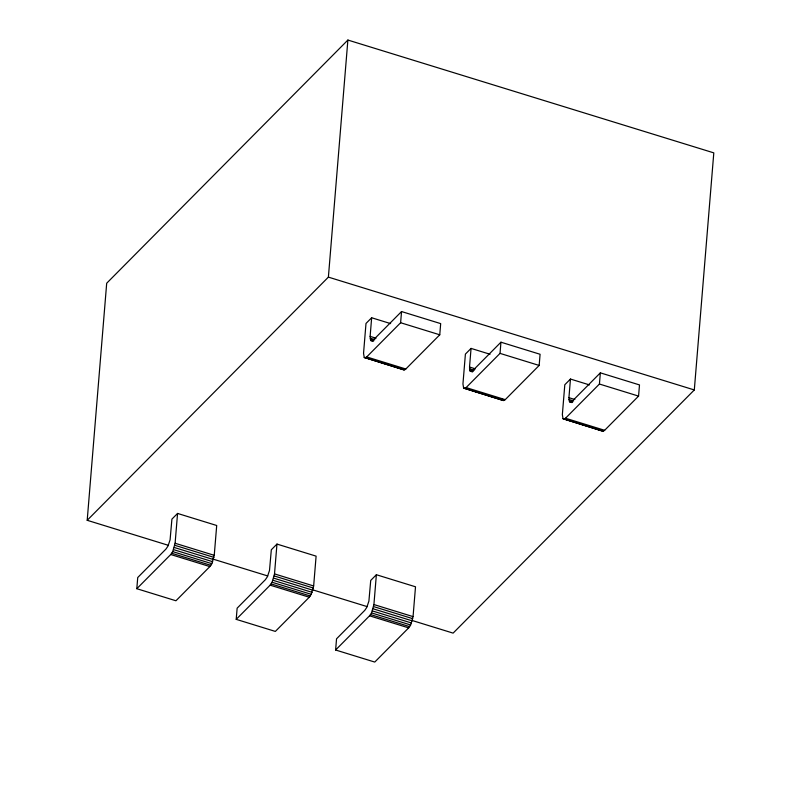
<?xml version="1.0" encoding="UTF-8"?>
<svg xmlns="http://www.w3.org/2000/svg" width="801" height="801" viewBox="0 0 801 801"><rect width="100%" height="100%" fill="white"/><g stroke="black" fill="none" stroke-linecap="round" stroke-linejoin="round"><path stroke-width="1.2" d="M371.654 317.757L365.997 323.454L363.544 353.271L364.215 357.436L404.034 369.902L405.837 369.001L439.759 334.798L440.68 323.614L401.541 311.549L373.276 340.045L372.325 340.775L370.793 340.555L370.122 336.39L371.654 317.757L390.628 323.604M471.058 348.405L465.401 354.102L462.948 383.929L463.619 388.084L503.439 400.55L505.241 399.649L539.163 365.446L540.084 354.272L500.945 342.197L472.68 370.703L471.729 371.424L470.197 371.203L469.526 367.038L471.058 348.405L490.032 354.252M570.462 379.053L564.805 384.75L562.352 414.578L563.023 418.733L602.843 431.198L604.645 430.297L638.567 396.105L639.488 384.921L600.35 372.845L572.084 401.351L571.133 402.072L569.601 401.852L568.93 397.686L570.462 379.053L589.436 384.901M168.51 545.371L87.199 520.3L106.693 283.224L347.884 40.05L713.801 152.871L694.307 389.947L453.116 633.12L412.455 620.585M136.811 588.705L137.732 577.521L165.997 549.025L167.96 546.122L170.092 539.824L171.915 519.128L177.562 513.431L216.701 525.496L214.247 555.323L211.834 563.674L209.862 566.577L175.95 600.77L136.811 588.705L170.733 554.512L172.696 551.609L175.109 543.258L177.562 513.431M236.215 619.353L237.136 608.169L265.401 579.674L267.364 576.77L269.496 570.482L271.319 549.776L276.966 544.079L316.105 556.144L313.652 585.972L311.239 594.322L309.266 597.226L275.354 631.418L236.215 619.353L270.137 585.161L272.1 582.257L274.513 573.906L276.966 544.079M87.199 520.3L328.39 277.126L347.884 40.05M335.619 650.001L336.54 638.818L364.805 610.322L366.768 607.428L368.901 601.13L370.723 580.425L376.37 574.728L415.509 586.793L413.056 616.62L410.643 624.97L408.67 627.874L374.758 662.067L335.619 650.001L369.541 615.809L371.504 612.905L373.917 604.555L376.37 574.728M364.906 357.837L366.708 356.936L400.62 322.733L401.541 311.549M464.31 388.485L466.112 387.584L500.024 353.381L500.945 342.197M563.714 419.133L565.516 418.232L599.428 384.029L600.35 372.845M328.39 277.126L694.307 389.947M400.62 322.733L439.759 334.798M500.024 353.381L539.163 365.446M599.428 384.029L638.567 396.105M370.122 336.39L376.049 338.222M469.526 367.038L475.454 368.871M568.93 397.686L574.858 399.519M370.092 338.192L374.838 339.654M469.496 368.84L474.242 370.302M568.9 399.489L573.646 400.951M370.322 339.614L373.877 340.705M469.726 370.262L473.281 371.354M569.131 400.911L572.685 402.002M370.793 340.555L373.166 341.286M470.197 371.203L472.57 371.934M569.601 401.852L571.974 402.583M366.708 356.936L405.837 369.001M466.112 387.584L505.241 399.649M565.516 418.232L604.645 430.297M365.747 357.657L404.885 369.732M465.151 388.315L504.29 400.38M564.555 418.963L603.694 431.028M364.215 357.436L404.034 369.902M463.619 388.084L503.439 400.55M563.023 418.733L602.843 431.198M175.109 543.258L214.247 555.323M274.513 573.906L313.652 585.972M373.917 604.555L413.056 616.62M174.828 545.311L213.957 557.376M274.232 575.959L313.361 588.024M373.636 606.607L412.765 618.672M212.756 559.018L267.764 575.969M313.201 589.987L367.018 606.577M174.298 547.494L213.436 559.559M273.702 578.142L312.841 590.207M373.106 608.79L412.245 620.855M173.577 549.636L212.716 561.701M272.981 580.284L312.12 592.35M372.385 610.933L411.524 622.998M172.696 551.609L211.834 563.674M272.1 582.257L311.239 594.322M371.504 612.905L410.643 624.97M171.724 553.271L210.863 565.336M271.128 583.919L310.267 595.984M370.533 614.567L409.671 626.632M170.733 554.512L209.862 566.577M270.137 585.161L309.266 597.226M369.541 615.809L408.67 627.874M502.287 399.208L502.758 400.15M402.883 368.56L403.354 369.501"/></g></svg>
